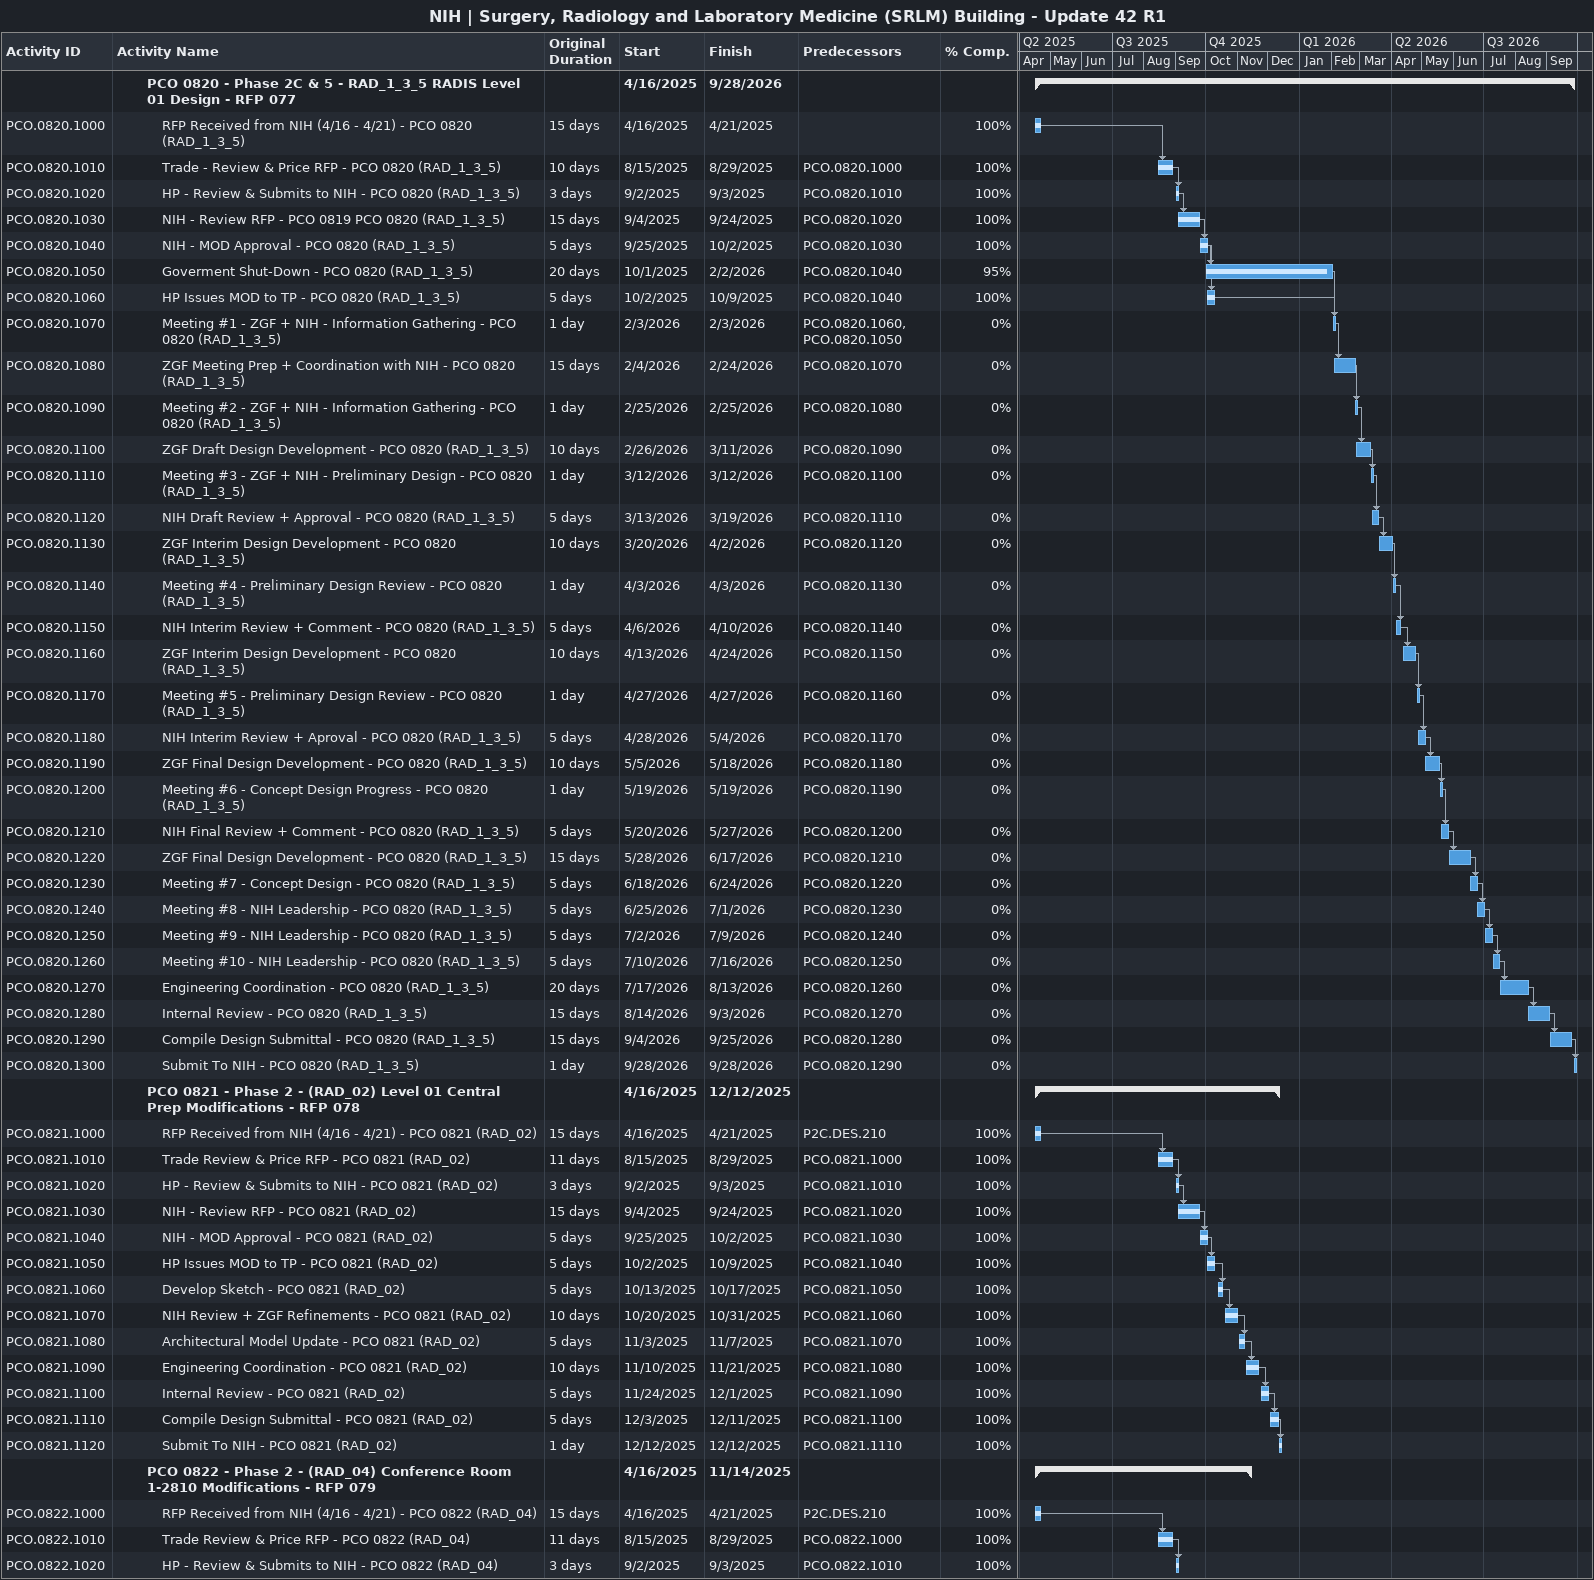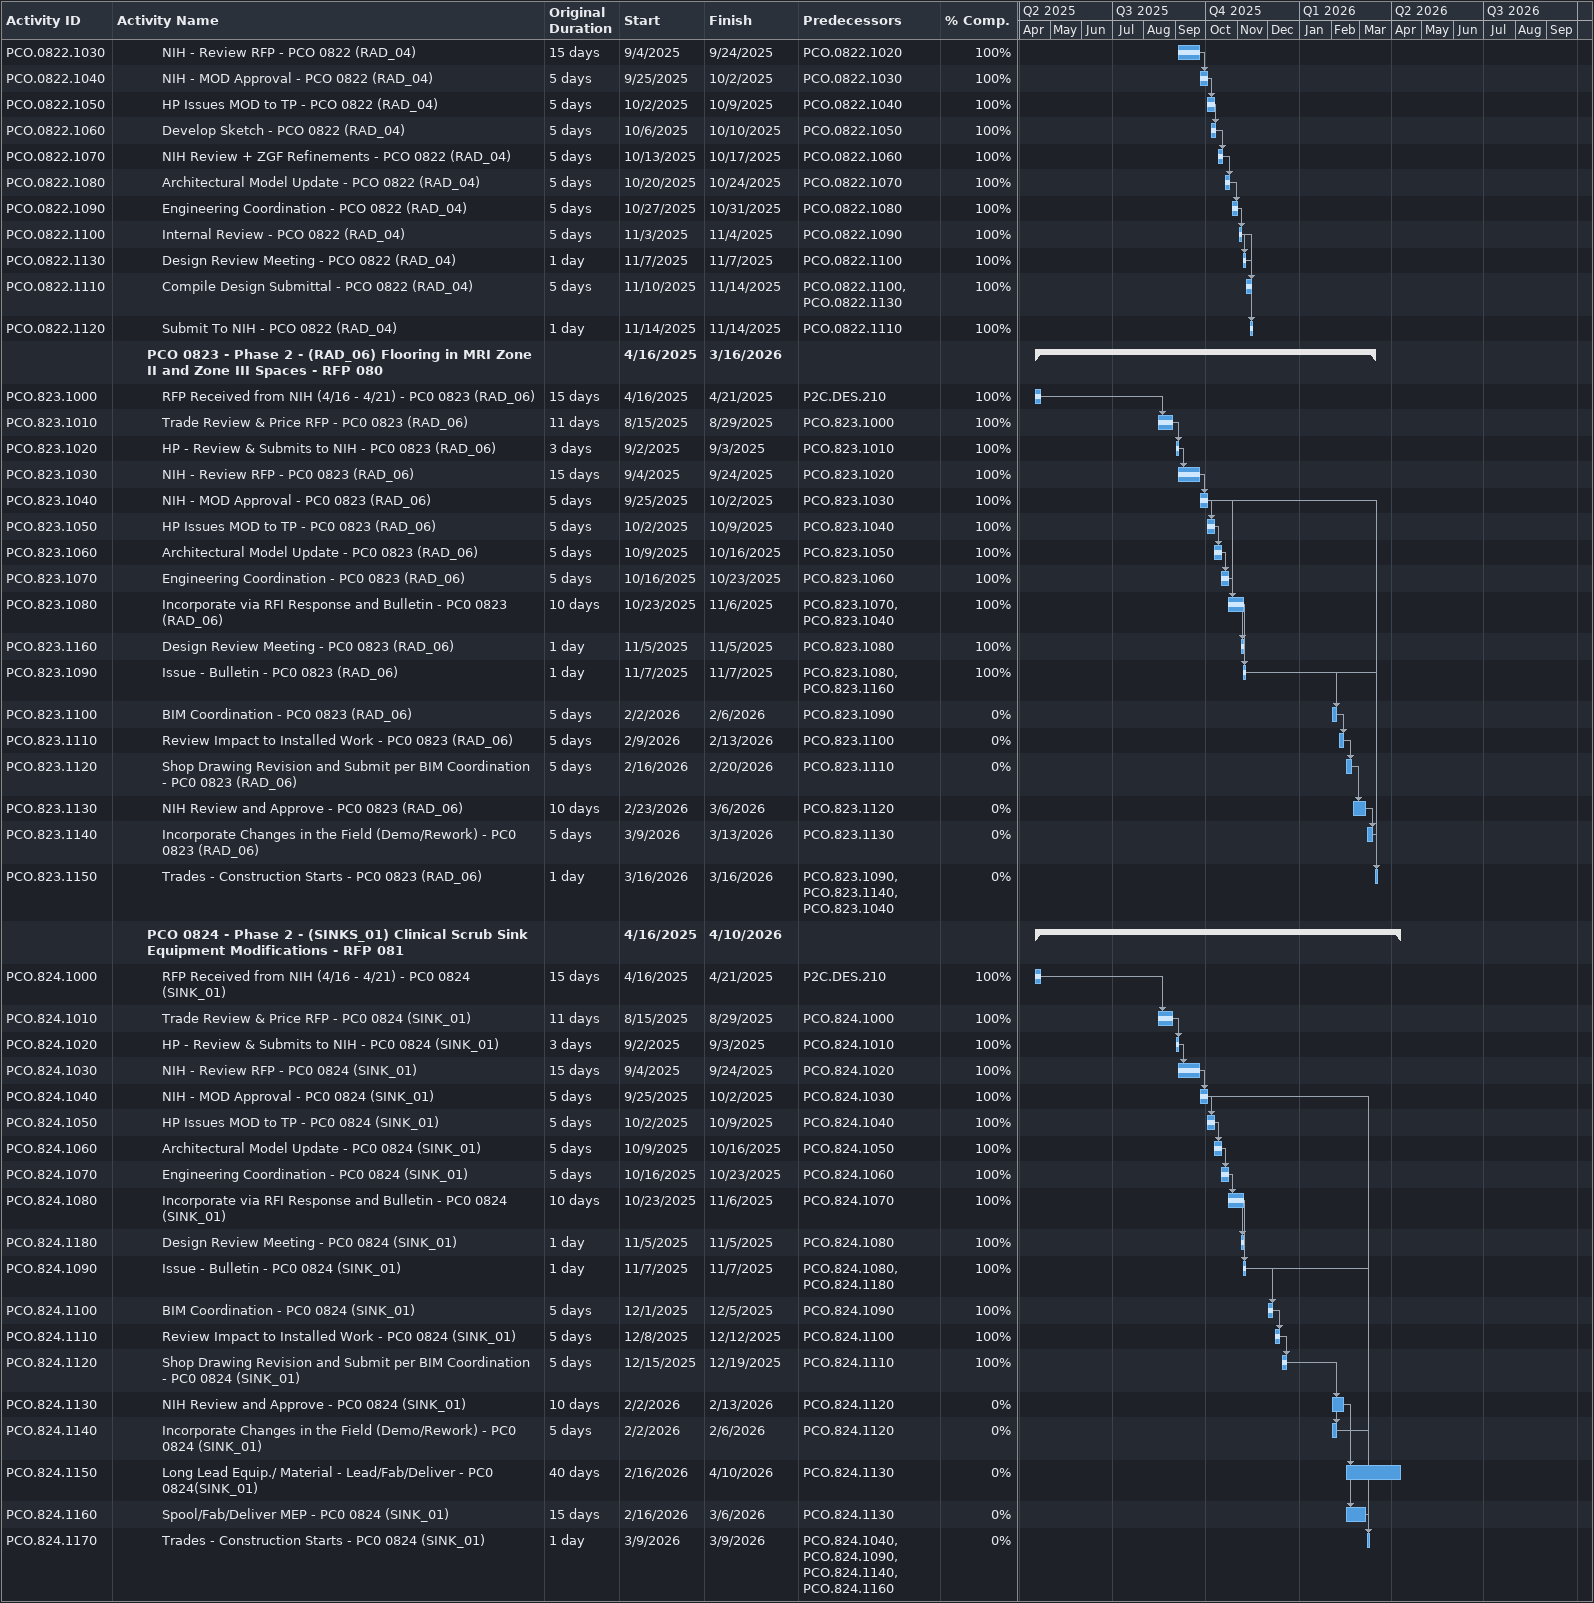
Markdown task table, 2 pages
NIH | Surgery, Radiology and Laboratory Medicine (SRLM) Building - Update 42 R1

| ID | Level | Task | Original duration | Start | Finish | Predecessors | % complete |
|---|---|---|---|---|---|---|---|
|  | 3 | **PCO 0820 - Phase 2C & 5 - RAD_1_3_5 RADIS Level 01 Design - RFP 077** |  | 2025-04-16 | 2026-09-28 |  |  |
| PCO.0820.1000 | 4 | RFP Received from NIH (4/16 - 4/21) - PCO 0820 (RAD_1_3_5) | 15d | 2025-04-16 | 2025-04-21 |  | 100 |
| PCO.0820.1010 | 4 | Trade - Review & Price RFP - PCO 0820 (RAD_1_3_5) | 10d | 2025-08-15 | 2025-08-29 | PCO.0820.1000 | 100 |
| PCO.0820.1020 | 4 | HP - Review & Submits to NIH - PCO 0820 (RAD_1_3_5) | 3d | 2025-09-02 | 2025-09-03 | PCO.0820.1010 | 100 |
| PCO.0820.1030 | 4 | NIH - Review RFP - PCO 0819 PCO 0820 (RAD_1_3_5) | 15d | 2025-09-04 | 2025-09-24 | PCO.0820.1020 | 100 |
| PCO.0820.1040 | 4 | NIH - MOD Approval - PCO 0820 (RAD_1_3_5) | 5d | 2025-09-25 | 2025-10-02 | PCO.0820.1030 | 100 |
| PCO.0820.1050 | 4 | Goverment Shut-Down - PCO 0820 (RAD_1_3_5) | 20d | 2025-10-01 | 2026-02-02 | PCO.0820.1040 | 95 |
| PCO.0820.1060 | 4 | HP Issues MOD to TP - PCO 0820 (RAD_1_3_5) | 5d | 2025-10-02 | 2025-10-09 | PCO.0820.1040 | 100 |
| PCO.0820.1070 | 4 | Meeting #1 - ZGF + NIH - Information Gathering - PCO 0820 (RAD_1_3_5) | 1d | 2026-02-03 | 2026-02-03 | PCO.0820.1060, PCO.0820.1050 | 0 |
| PCO.0820.1080 | 4 | ZGF Meeting Prep + Coordination with NIH - PCO 0820 (RAD_1_3_5) | 15d | 2026-02-04 | 2026-02-24 | PCO.0820.1070 | 0 |
| PCO.0820.1090 | 4 | Meeting #2 - ZGF + NIH - Information Gathering - PCO 0820 (RAD_1_3_5) | 1d | 2026-02-25 | 2026-02-25 | PCO.0820.1080 | 0 |
| PCO.0820.1100 | 4 | ZGF Draft Design Development - PCO 0820 (RAD_1_3_5) | 10d | 2026-02-26 | 2026-03-11 | PCO.0820.1090 | 0 |
| PCO.0820.1110 | 4 | Meeting #3 - ZGF + NIH - Preliminary Design - PCO 0820 (RAD_1_3_5) | 1d | 2026-03-12 | 2026-03-12 | PCO.0820.1100 | 0 |
| PCO.0820.1120 | 4 | NIH Draft Review + Approval - PCO 0820 (RAD_1_3_5) | 5d | 2026-03-13 | 2026-03-19 | PCO.0820.1110 | 0 |
| PCO.0820.1130 | 4 | ZGF Interim Design Development - PCO 0820 (RAD_1_3_5) | 10d | 2026-03-20 | 2026-04-02 | PCO.0820.1120 | 0 |
| PCO.0820.1140 | 4 | Meeting #4 - Preliminary Design Review - PCO 0820 (RAD_1_3_5) | 1d | 2026-04-03 | 2026-04-03 | PCO.0820.1130 | 0 |
| PCO.0820.1150 | 4 | NIH Interim Review + Comment - PCO 0820 (RAD_1_3_5) | 5d | 2026-04-06 | 2026-04-10 | PCO.0820.1140 | 0 |
| PCO.0820.1160 | 4 | ZGF Interim Design Development - PCO 0820 (RAD_1_3_5) | 10d | 2026-04-13 | 2026-04-24 | PCO.0820.1150 | 0 |
| PCO.0820.1170 | 4 | Meeting #5 - Preliminary Design Review - PCO 0820 (RAD_1_3_5) | 1d | 2026-04-27 | 2026-04-27 | PCO.0820.1160 | 0 |
| PCO.0820.1180 | 4 | NIH Interim Review + Aproval - PCO 0820 (RAD_1_3_5) | 5d | 2026-04-28 | 2026-05-04 | PCO.0820.1170 | 0 |
| PCO.0820.1190 | 4 | ZGF Final Design Development - PCO 0820 (RAD_1_3_5) | 10d | 2026-05-05 | 2026-05-18 | PCO.0820.1180 | 0 |
| PCO.0820.1200 | 4 | Meeting #6 - Concept Design Progress - PCO 0820 (RAD_1_3_5) | 1d | 2026-05-19 | 2026-05-19 | PCO.0820.1190 | 0 |
| PCO.0820.1210 | 4 | NIH Final Review + Comment - PCO 0820 (RAD_1_3_5) | 5d | 2026-05-20 | 2026-05-27 | PCO.0820.1200 | 0 |
| PCO.0820.1220 | 4 | ZGF Final Design Development - PCO 0820 (RAD_1_3_5) | 15d | 2026-05-28 | 2026-06-17 | PCO.0820.1210 | 0 |
| PCO.0820.1230 | 4 | Meeting #7 - Concept Design - PCO 0820 (RAD_1_3_5) | 5d | 2026-06-18 | 2026-06-24 | PCO.0820.1220 | 0 |
| PCO.0820.1240 | 4 | Meeting #8 - NIH Leadership - PCO 0820 (RAD_1_3_5) | 5d | 2026-06-25 | 2026-07-01 | PCO.0820.1230 | 0 |
| PCO.0820.1250 | 4 | Meeting #9 - NIH Leadership - PCO 0820 (RAD_1_3_5) | 5d | 2026-07-02 | 2026-07-09 | PCO.0820.1240 | 0 |
| PCO.0820.1260 | 4 | Meeting #10 - NIH Leadership - PCO 0820 (RAD_1_3_5) | 5d | 2026-07-10 | 2026-07-16 | PCO.0820.1250 | 0 |
| PCO.0820.1270 | 4 | Engineering Coordination - PCO 0820 (RAD_1_3_5) | 20d | 2026-07-17 | 2026-08-13 | PCO.0820.1260 | 0 |
| PCO.0820.1280 | 4 | Internal Review - PCO 0820 (RAD_1_3_5) | 15d | 2026-08-14 | 2026-09-03 | PCO.0820.1270 | 0 |
| PCO.0820.1290 | 4 | Compile Design Submittal - PCO 0820 (RAD_1_3_5) | 15d | 2026-09-04 | 2026-09-25 | PCO.0820.1280 | 0 |
| PCO.0820.1300 | 4 | Submit To NIH - PCO 0820 (RAD_1_3_5) | 1d | 2026-09-28 | 2026-09-28 | PCO.0820.1290 | 0 |
|  | 3 | **PCO 0821 - Phase 2 - (RAD_02) Level 01 Central Prep Modifications - RFP 078** |  | 2025-04-16 | 2025-12-12 |  |  |
| PCO.0821.1000 | 4 | RFP Received from NIH (4/16 - 4/21) - PCO 0821 (RAD_02) | 15d | 2025-04-16 | 2025-04-21 | P2C.DES.210 | 100 |
| PCO.0821.1010 | 4 | Trade Review & Price RFP - PCO 0821 (RAD_02) | 11d | 2025-08-15 | 2025-08-29 | PCO.0821.1000 | 100 |
| PCO.0821.1020 | 4 | HP - Review & Submits to NIH - PCO 0821 (RAD_02) | 3d | 2025-09-02 | 2025-09-03 | PCO.0821.1010 | 100 |
| PCO.0821.1030 | 4 | NIH - Review RFP - PCO 0821 (RAD_02) | 15d | 2025-09-04 | 2025-09-24 | PCO.0821.1020 | 100 |
| PCO.0821.1040 | 4 | NIH - MOD Approval - PCO 0821 (RAD_02) | 5d | 2025-09-25 | 2025-10-02 | PCO.0821.1030 | 100 |
| PCO.0821.1050 | 4 | HP Issues MOD to TP - PCO 0821 (RAD_02) | 5d | 2025-10-02 | 2025-10-09 | PCO.0821.1040 | 100 |
| PCO.0821.1060 | 4 | Develop Sketch - PCO 0821 (RAD_02) | 5d | 2025-10-13 | 2025-10-17 | PCO.0821.1050 | 100 |
| PCO.0821.1070 | 4 | NIH Review + ZGF Refinements - PCO 0821 (RAD_02) | 10d | 2025-10-20 | 2025-10-31 | PCO.0821.1060 | 100 |
| PCO.0821.1080 | 4 | Architectural Model Update - PCO 0821 (RAD_02) | 5d | 2025-11-03 | 2025-11-07 | PCO.0821.1070 | 100 |
| PCO.0821.1090 | 4 | Engineering Coordination - PCO 0821 (RAD_02) | 10d | 2025-11-10 | 2025-11-21 | PCO.0821.1080 | 100 |
| PCO.0821.1100 | 4 | Internal Review - PCO 0821 (RAD_02) | 5d | 2025-11-24 | 2025-12-01 | PCO.0821.1090 | 100 |
| PCO.0821.1110 | 4 | Compile Design Submittal - PCO 0821 (RAD_02) | 5d | 2025-12-03 | 2025-12-11 | PCO.0821.1100 | 100 |
| PCO.0821.1120 | 4 | Submit To NIH - PCO 0821 (RAD_02) | 1d | 2025-12-12 | 2025-12-12 | PCO.0821.1110 | 100 |
|  | 3 | **PCO 0822 - Phase 2 - (RAD_04) Conference Room 1-2810 Modifications - RFP 079** |  | 2025-04-16 | 2025-11-14 |  |  |
| PCO.0822.1000 | 4 | RFP Received from NIH (4/16 - 4/21) - PCO 0822 (RAD_04) | 15d | 2025-04-16 | 2025-04-21 | P2C.DES.210 | 100 |
| PCO.0822.1010 | 4 | Trade Review & Price RFP - PCO 0822 (RAD_04) | 11d | 2025-08-15 | 2025-08-29 | PCO.0822.1000 | 100 |
| PCO.0822.1020 | 4 | HP - Review & Submits to NIH - PCO 0822 (RAD_04) | 3d | 2025-09-02 | 2025-09-03 | PCO.0822.1010 | 100 |
| PCO.0822.1030 | 4 | NIH - Review RFP - PCO 0822 (RAD_04) | 15d | 2025-09-04 | 2025-09-24 | PCO.0822.1020 | 100 |
| PCO.0822.1040 | 4 | NIH - MOD Approval - PCO 0822 (RAD_04) | 5d | 2025-09-25 | 2025-10-02 | PCO.0822.1030 | 100 |
| PCO.0822.1050 | 4 | HP Issues MOD to TP - PCO 0822 (RAD_04) | 5d | 2025-10-02 | 2025-10-09 | PCO.0822.1040 | 100 |
| PCO.0822.1060 | 4 | Develop Sketch - PCO 0822 (RAD_04) | 5d | 2025-10-06 | 2025-10-10 | PCO.0822.1050 | 100 |
| PCO.0822.1070 | 4 | NIH Review + ZGF Refinements - PCO 0822 (RAD_04) | 5d | 2025-10-13 | 2025-10-17 | PCO.0822.1060 | 100 |
| PCO.0822.1080 | 4 | Architectural Model Update - PCO 0822 (RAD_04) | 5d | 2025-10-20 | 2025-10-24 | PCO.0822.1070 | 100 |
| PCO.0822.1090 | 4 | Engineering Coordination - PCO 0822 (RAD_04) | 5d | 2025-10-27 | 2025-10-31 | PCO.0822.1080 | 100 |
| PCO.0822.1100 | 4 | Internal Review - PCO 0822 (RAD_04) | 5d | 2025-11-03 | 2025-11-04 | PCO.0822.1090 | 100 |
| PCO.0822.1130 | 4 | Design Review Meeting - PCO 0822 (RAD_04) | 1d | 2025-11-07 | 2025-11-07 | PCO.0822.1100 | 100 |
| PCO.0822.1110 | 4 | Compile Design Submittal - PCO 0822 (RAD_04) | 5d | 2025-11-10 | 2025-11-14 | PCO.0822.1100, PCO.0822.1130 | 100 |
| PCO.0822.1120 | 4 | Submit To NIH - PCO 0822 (RAD_04) | 1d | 2025-11-14 | 2025-11-14 | PCO.0822.1110 | 100 |
|  | 3 | **PCO 0823 - Phase 2 - (RAD_06) Flooring in MRI Zone II and Zone III Spaces - RFP 080** |  | 2025-04-16 | 2026-03-16 |  |  |
| PCO.823.1000 | 4 | RFP Received from NIH (4/16 - 4/21) - PC0 0823 (RAD_06) | 15d | 2025-04-16 | 2025-04-21 | P2C.DES.210 | 100 |
| PCO.823.1010 | 4 | Trade Review & Price RFP - PC0 0823 (RAD_06) | 11d | 2025-08-15 | 2025-08-29 | PCO.823.1000 | 100 |
| PCO.823.1020 | 4 | HP - Review & Submits to NIH - PC0 0823 (RAD_06) | 3d | 2025-09-02 | 2025-09-03 | PCO.823.1010 | 100 |
| PCO.823.1030 | 4 | NIH - Review RFP - PC0 0823 (RAD_06) | 15d | 2025-09-04 | 2025-09-24 | PCO.823.1020 | 100 |
| PCO.823.1040 | 4 | NIH - MOD Approval - PC0 0823 (RAD_06) | 5d | 2025-09-25 | 2025-10-02 | PCO.823.1030 | 100 |
| PCO.823.1050 | 4 | HP Issues MOD to TP - PC0 0823 (RAD_06) | 5d | 2025-10-02 | 2025-10-09 | PCO.823.1040 | 100 |
| PCO.823.1060 | 4 | Architectural Model Update - PC0 0823 (RAD_06) | 5d | 2025-10-09 | 2025-10-16 | PCO.823.1050 | 100 |
| PCO.823.1070 | 4 | Engineering Coordination - PC0 0823 (RAD_06) | 5d | 2025-10-16 | 2025-10-23 | PCO.823.1060 | 100 |
| PCO.823.1080 | 4 | Incorporate via RFI Response and Bulletin - PC0 0823 (RAD_06) | 10d | 2025-10-23 | 2025-11-06 | PCO.823.1070, PCO.823.1040 | 100 |
| PCO.823.1160 | 4 | Design Review Meeting - PC0 0823 (RAD_06) | 1d | 2025-11-05 | 2025-11-05 | PCO.823.1080 | 100 |
| PCO.823.1090 | 4 | Issue - Bulletin - PC0 0823 (RAD_06) | 1d | 2025-11-07 | 2025-11-07 | PCO.823.1080, PCO.823.1160 | 100 |
| PCO.823.1100 | 4 | BIM Coordination - PC0 0823 (RAD_06) | 5d | 2026-02-02 | 2026-02-06 | PCO.823.1090 | 0 |
| PCO.823.1110 | 4 | Review Impact to Installed Work - PC0 0823 (RAD_06) | 5d | 2026-02-09 | 2026-02-13 | PCO.823.1100 | 0 |
| PCO.823.1120 | 4 | Shop Drawing Revision and Submit per BIM Coordination - PC0 0823 (RAD_06) | 5d | 2026-02-16 | 2026-02-20 | PCO.823.1110 | 0 |
| PCO.823.1130 | 4 | NIH Review and Approve - PC0 0823 (RAD_06) | 10d | 2026-02-23 | 2026-03-06 | PCO.823.1120 | 0 |
| PCO.823.1140 | 4 | Incorporate Changes in the Field (Demo/Rework) - PC0 0823 (RAD_06) | 5d | 2026-03-09 | 2026-03-13 | PCO.823.1130 | 0 |
| PCO.823.1150 | 4 | Trades - Construction Starts - PC0 0823 (RAD_06) | 1d | 2026-03-16 | 2026-03-16 | PCO.823.1090, PCO.823.1140, PCO.823.1040 | 0 |
|  | 3 | **PCO 0824 - Phase 2 - (SINKS_01) Clinical Scrub Sink Equipment Modifications - RFP 081** |  | 2025-04-16 | 2026-04-10 |  |  |
| PCO.824.1000 | 4 | RFP Received from NIH (4/16 - 4/21) - PC0 0824 (SINK_01) | 15d | 2025-04-16 | 2025-04-21 | P2C.DES.210 | 100 |
| PCO.824.1010 | 4 | Trade Review & Price RFP - PC0 0824 (SINK_01) | 11d | 2025-08-15 | 2025-08-29 | PCO.824.1000 | 100 |
| PCO.824.1020 | 4 | HP - Review & Submits to NIH - PC0 0824 (SINK_01) | 3d | 2025-09-02 | 2025-09-03 | PCO.824.1010 | 100 |
| PCO.824.1030 | 4 | NIH - Review RFP - PC0 0824 (SINK_01) | 15d | 2025-09-04 | 2025-09-24 | PCO.824.1020 | 100 |
| PCO.824.1040 | 4 | NIH - MOD Approval - PC0 0824 (SINK_01) | 5d | 2025-09-25 | 2025-10-02 | PCO.824.1030 | 100 |
| PCO.824.1050 | 4 | HP Issues MOD to TP - PC0 0824 (SINK_01) | 5d | 2025-10-02 | 2025-10-09 | PCO.824.1040 | 100 |
| PCO.824.1060 | 4 | Architectural Model Update - PC0 0824 (SINK_01) | 5d | 2025-10-09 | 2025-10-16 | PCO.824.1050 | 100 |
| PCO.824.1070 | 4 | Engineering Coordination - PC0 0824 (SINK_01) | 5d | 2025-10-16 | 2025-10-23 | PCO.824.1060 | 100 |
| PCO.824.1080 | 4 | Incorporate via RFI Response and Bulletin - PC0 0824 (SINK_01) | 10d | 2025-10-23 | 2025-11-06 | PCO.824.1070 | 100 |
| PCO.824.1180 | 4 | Design Review Meeting - PC0 0824 (SINK_01) | 1d | 2025-11-05 | 2025-11-05 | PCO.824.1080 | 100 |
| PCO.824.1090 | 4 | Issue - Bulletin - PC0 0824 (SINK_01) | 1d | 2025-11-07 | 2025-11-07 | PCO.824.1080, PCO.824.1180 | 100 |
| PCO.824.1100 | 4 | BIM Coordination - PC0 0824 (SINK_01) | 5d | 2025-12-01 | 2025-12-05 | PCO.824.1090 | 100 |
| PCO.824.1110 | 4 | Review Impact to Installed Work - PC0 0824 (SINK_01) | 5d | 2025-12-08 | 2025-12-12 | PCO.824.1100 | 100 |
| PCO.824.1120 | 4 | Shop Drawing Revision and Submit per BIM Coordination - PC0 0824 (SINK_01) | 5d | 2025-12-15 | 2025-12-19 | PCO.824.1110 | 100 |
| PCO.824.1130 | 4 | NIH Review and Approve - PC0 0824 (SINK_01) | 10d | 2026-02-02 | 2026-02-13 | PCO.824.1120 | 0 |
| PCO.824.1140 | 4 | Incorporate Changes in the Field (Demo/Rework) - PC0 0824 (SINK_01) | 5d | 2026-02-02 | 2026-02-06 | PCO.824.1120 | 0 |
| PCO.824.1150 | 4 | Long Lead Equip./ Material - Lead/Fab/Deliver - PC0 0824(SINK_01) | 40d | 2026-02-16 | 2026-04-10 | PCO.824.1130 | 0 |
| PCO.824.1160 | 4 | Spool/Fab/Deliver MEP - PC0 0824 (SINK_01) | 15d | 2026-02-16 | 2026-03-06 | PCO.824.1130 | 0 |
| PCO.824.1170 | 4 | Trades - Construction Starts - PC0 0824 (SINK_01) | 1d | 2026-03-09 | 2026-03-09 | PCO.824.1040, PCO.824.1090, PCO.824.1140, PCO.824.1160 | 0 |
